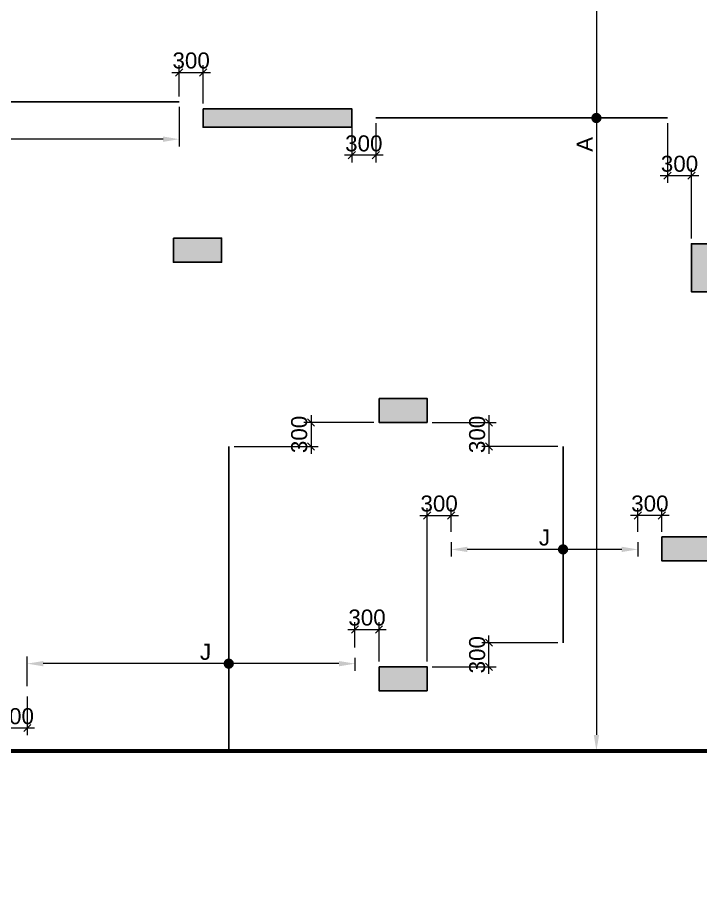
# Model space of a CAD drawing. Header units: millimetres. Extents: x 1123469 to 1883119, y -126924 to 196924.
# Drawn here: x 1605935 to 1614465, y 137773 to 148552 of the extents above; entities that cross this region are included whole.
import ezdxf

# ---------------------------------------------------------------- set-up
doc = ezdxf.new("R2010")
doc.units = ezdxf.units.MM
doc.header["$LTSCALE"] = 500
doc.header["$MEASUREMENT"] = 0
doc.header["$PDMODE"] = 34
doc.linetypes.add('CONTINOUS', pattern=[0])
doc.layers.get('Defpoints').update_dxf_attribs({"lineweight": 0})
for name, color, linetype in [('COL. DIM', 3, 'Continuous'), ('reinf.', 4, 'Continuous'), ('TOWER AREA COLUMN.', 6, 'Continuous')]:
    doc.layers.add(name, color=color, linetype=linetype)
for name, color, linetype, lineweight in [('CUT OUT', 1, 'Continuous', 13), ('dim-M', 1, 'Continuous', 15), ('FOOTING', 1, 'Continuous', 15), ('S - SUNK', 251, 'Continuous', 0), ('TOWER COL HATCH', 253, 'Continuous', 20)]:
    doc.layers.add(name, color=color, linetype=linetype, lineweight=lineweight)
doc.styles.add('3mm', font='arial.ttf')
doc.dimstyles.new('PARAMVEER', dxfattribs={"dimtxt": 200, "dimasz": 100, "dimexe": 0, "dimexo": 25, "dimgap": 10, "dimtad": 1, "dimdec": 0, "dimrnd": 5, "dimzin": 0, "dimdsep": 46, "dimtxsty": '3mm', "dimblk": 'OBLIQUE', "dimcen": 0.09, "dimdle": 75, "dimclrd": 1, "dimclre": 1, "dimclrt": 3, "dimadec": 0, "dimazin": 0, "dimtfac": 1, "dimtdec": 0, "dimtmove": 1, "dimatfit": 3, "dimfxl": 100, "dimtolj": 1, "dimtzin": 0, "dimlwd": 18, "dimlwe": 5, "dimarcsym": 0})

# ---------------------------------------------------------------- blocks, each defined once
blk = doc.blocks.new('3tgra')
at = {"layer": 'TOWER COL HATCH'}
h = blk.add_hatch(color=253, dxfattribs=at)
h.dxf.hatch_style = 1
h.paths.add_polyline_path([(1397626, 84387), (1395771, 84387), (1395771, 84157), (1397626, 84157)])
h = blk.add_hatch(color=253, dxfattribs=at)
h.dxf.hatch_style = 1
h.paths.add_polyline_path([(1391231, 82702), (1391531, 82702), (1391531, 82102), (1391231, 82102)])
h = blk.add_hatch(color=253, dxfattribs=at)
h.dxf.hatch_style = 1
h.paths.add_polyline_path([(1397996, 82772), (1397996, 82472), (1397396, 82472), (1397396, 82772)])
h = blk.add_hatch(color=253, dxfattribs=at)
h.dxf.hatch_style = 1
h.paths.add_polyline_path([(1395431, 80772), (1395431, 80472), (1394831, 80472), (1394831, 80772)])
h = blk.add_hatch(color=253, dxfattribs=at)
h.dxf.hatch_style = 1
h.paths.add_polyline_path([(1391901, 79042), (1391901, 78742), (1391301, 78742), (1391301, 79042)])
h = blk.add_hatch(color=253, dxfattribs=at)
h.dxf.hatch_style = 1
h.paths.add_polyline_path([(1395431, 77422), (1395431, 77122), (1394831, 77122), (1394831, 77422)])
at = {"layer": 'TOWER AREA COLUMN.', "color": 4}
for points in [[(1397626, 84387), (1395771, 84387), (1395771, 84157), (1397626, 84157)], [(1391231, 82702), (1391531, 82702), (1391531, 82102), (1391231, 82102)], [(1397996, 82772), (1397996, 82472), (1397396, 82472), (1397396, 82772)], [(1395431, 80772), (1395431, 80472), (1394831, 80472), (1394831, 80772)], [(1391901, 79042), (1391901, 78742), (1391301, 78742), (1391301, 79042)], [(1395431, 77422), (1395431, 77122), (1394831, 77122), (1394831, 77422)]]:
    blk.add_lwpolyline(points, close=True, dxfattribs=at)
blk = doc.blocks.new('_Oblique')
at = {"color": 0, "linetype": 'ByBlock', "lineweight": -2}
blk.add_line((-0.5, -0.5), (0.5, 0.5), dxfattribs=at)
blk = doc.blocks.new('*D1115')
at = {"layer": 'COL. DIM', "color": 1, "linetype": 'CONTINOUS', "lineweight": 5, "ltscale": 10, "transparency": 16777216}
for p, q in [((1614050, 147229), (1614050, 146485)), ((1614350, 145789), (1614350, 146665))]:
    blk.add_line(p, q, dxfattribs=at)
at = {"layer": 'COL. DIM', "color": 1, "lineweight": 18, "ltscale": 10, "transparency": 16777216}
blk.add_line((1613960, 146575), (1614440, 146575), dxfattribs=at)
at = {"layer": 'Defpoints', "color": 0, "ltscale": 10, "transparency": 16777216}
for p in [(1614050, 147294), (1614350, 146575), (1614350, 145724)]:
    blk.add_point(p, dxfattribs=at)
at = {"layer": 'COL. DIM', "color": 1, "lineweight": 18, "ltscale": 10, "transparency": 16777216, "xscale": 90, "yscale": 90, "zscale": 90, "rotation": 180}
blk.add_blockref('_Oblique', (1614050, 146575), dxfattribs=at)
at = {"layer": 'COL. DIM', "color": 1, "lineweight": 18, "ltscale": 10, "transparency": 16777216, "xscale": 90, "yscale": 90, "zscale": 90}
blk.add_blockref('_Oblique', (1614350, 146575), dxfattribs=at)
at = {"layer": 'COL. DIM', "color": 3, "ltscale": 10, "transparency": 16777216, "insert": (1614200, 146722), "char_height": 200, "attachment_point": 5, "style": '3mm'}
blk.add_mtext('\\A1;300', dxfattribs=at)
blk = doc.blocks.new('*D1116')
at = {"layer": 'COL. DIM', "color": 1, "linetype": 'CONTINOUS', "lineweight": 5, "ltscale": 10, "transparency": 16777216}
for p, q in [((1612886, 155194), (1613253, 155194)), ((1613375, 139394), (1613073, 139394))]:
    blk.add_line(p, q, dxfattribs=at)
at = {"layer": 'COL. DIM', "color": 1, "lineweight": 18, "ltscale": 10, "transparency": 16777216}
blk.add_line((1613163, 154994), (1613163, 139594), dxfattribs=at)
at = {"layer": 'COL. DIM', "color": 1, "ltscale": 10, "transparency": 16777216}
for points in [[(1613130, 154994), (1613197, 154994), (1613163, 155194)], [(1613130, 139594), (1613197, 139594), (1613163, 139394)]]:
    blk.add_solid(points, dxfattribs=at)
at = {"layer": 'Defpoints', "color": 0, "ltscale": 10, "transparency": 16777216}
for p in [(1612821, 155194), (1613163, 139394), (1613440, 139394)]:
    blk.add_point(p, dxfattribs=at)
at = {"layer": 'COL. DIM', "color": 3, "ltscale": 10, "transparency": 16777216, "insert": (1613018, 146965), "char_height": 200, "attachment_point": 5, "rotation": 90, "style": '3mm'}
blk.add_mtext('\\A1;A', dxfattribs=at)
blk = doc.blocks.new('*D1117')
at = {"layer": 'COL. DIM', "color": 1, "linetype": 'CONTINOUS', "lineweight": 5, "ltscale": 10, "transparency": 16777216}
for p, q in [((1610110, 147229), (1610110, 146739)), ((1610410, 147229), (1610410, 146739))]:
    blk.add_line(p, q, dxfattribs=at)
at = {"layer": 'COL. DIM', "color": 1, "lineweight": 18, "ltscale": 10, "transparency": 16777216}
blk.add_line((1610500, 146829), (1610020, 146829), dxfattribs=at)
at = {"layer": 'Defpoints', "color": 0, "ltscale": 10, "transparency": 16777216}
for p in [(1610110, 147294), (1610410, 147294), (1610110, 146829)]:
    blk.add_point(p, dxfattribs=at)
at = {"layer": 'COL. DIM', "color": 1, "lineweight": 18, "ltscale": 10, "transparency": 16777216, "xscale": 90, "yscale": 90, "zscale": 90, "rotation": 180}
blk.add_blockref('_Oblique', (1610110, 146829), dxfattribs=at)
at = {"layer": 'COL. DIM', "color": 1, "lineweight": 18, "ltscale": 10, "transparency": 16777216, "xscale": 90, "yscale": 90, "zscale": 90}
blk.add_blockref('_Oblique', (1610410, 146829), dxfattribs=at)
at = {"layer": 'COL. DIM', "color": 3, "ltscale": 10, "transparency": 16777216, "insert": (1610260, 146976), "char_height": 200, "attachment_point": 5, "style": '3mm'}
blk.add_mtext('\\A1;300', dxfattribs=at)
blk = doc.blocks.new('*D1122')
at = {"layer": 'COL. DIM', "color": 1, "linetype": 'CONTINOUS', "lineweight": 5, "ltscale": 10, "transparency": 16777216}
for p, q in [((1607955, 147562), (1607955, 147953)), ((1608255, 147474), (1608255, 147953))]:
    blk.add_line(p, q, dxfattribs=at)
at = {"layer": 'COL. DIM', "color": 1, "lineweight": 18, "ltscale": 10, "transparency": 16777216}
blk.add_line((1607865, 147863), (1608345, 147863), dxfattribs=at)
at = {"layer": 'Defpoints', "color": 0, "ltscale": 10, "transparency": 16777216}
for p in [(1608255, 147863), (1607955, 147497), (1608255, 147409)]:
    blk.add_point(p, dxfattribs=at)
at = {"layer": 'COL. DIM', "color": 1, "lineweight": 18, "ltscale": 10, "transparency": 16777216, "xscale": 90, "yscale": 90, "zscale": 90, "rotation": 180}
blk.add_blockref('_Oblique', (1607955, 147863), dxfattribs=at)
at = {"layer": 'COL. DIM', "color": 1, "lineweight": 18, "ltscale": 10, "transparency": 16777216, "xscale": 90, "yscale": 90, "zscale": 90}
blk.add_blockref('_Oblique', (1608255, 147863), dxfattribs=at)
at = {"layer": 'COL. DIM', "color": 3, "ltscale": 10, "transparency": 16777216, "insert": (1608105, 148011), "char_height": 200, "attachment_point": 5, "style": '3mm'}
blk.add_mtext('\\A1;300', dxfattribs=at)
blk = doc.blocks.new('*D1127')
at = {"layer": 'COL. DIM', "color": 1, "linetype": 'CONTINOUS', "lineweight": 5, "ltscale": 10, "transparency": 16777216}
for p, q in [((1610150, 140686), (1610150, 140999)), ((1610450, 140509), (1610450, 140999))]:
    blk.add_line(p, q, dxfattribs=at)
at = {"layer": 'COL. DIM', "color": 1, "lineweight": 18, "ltscale": 10, "transparency": 16777216}
blk.add_line((1610060, 140909), (1610540, 140909), dxfattribs=at)
at = {"layer": 'Defpoints', "color": 0, "ltscale": 10, "transparency": 16777216}
for p in [(1610450, 140909), (1610150, 140621), (1610450, 140444)]:
    blk.add_point(p, dxfattribs=at)
at = {"layer": 'COL. DIM', "color": 1, "lineweight": 18, "ltscale": 10, "transparency": 16777216, "xscale": 90, "yscale": 90, "zscale": 90, "rotation": 180}
blk.add_blockref('_Oblique', (1610150, 140909), dxfattribs=at)
at = {"layer": 'COL. DIM', "color": 1, "lineweight": 18, "ltscale": 10, "transparency": 16777216, "xscale": 90, "yscale": 90, "zscale": 90}
blk.add_blockref('_Oblique', (1610450, 140909), dxfattribs=at)
at = {"layer": 'COL. DIM', "color": 3, "ltscale": 10, "transparency": 16777216, "insert": (1610300, 141057), "char_height": 200, "attachment_point": 5, "style": '3mm'}
blk.add_mtext('\\A1;300', dxfattribs=at)
blk = doc.blocks.new('*D1128')
at = {"layer": 'COL. DIM', "color": 1, "linetype": 'CONTINOUS', "lineweight": 5, "ltscale": 10, "transparency": 16777216}
for p, q in [((1605760, 140079), (1605760, 139589)), ((1606060, 140072), (1606060, 139589))]:
    blk.add_line(p, q, dxfattribs=at)
at = {"layer": 'COL. DIM', "color": 1, "lineweight": 18, "ltscale": 10, "transparency": 16777216}
blk.add_line((1606150, 139679), (1605670, 139679), dxfattribs=at)
at = {"layer": 'Defpoints', "color": 0, "ltscale": 10, "transparency": 16777216}
for p in [(1605760, 140144), (1606060, 140137), (1605760, 139679)]:
    blk.add_point(p, dxfattribs=at)
at = {"layer": 'COL. DIM', "color": 1, "lineweight": 18, "ltscale": 10, "transparency": 16777216, "xscale": 90, "yscale": 90, "zscale": 90, "rotation": 180}
blk.add_blockref('_Oblique', (1605760, 139679), dxfattribs=at)
at = {"layer": 'COL. DIM', "color": 1, "lineweight": 18, "ltscale": 10, "transparency": 16777216, "xscale": 90, "yscale": 90, "zscale": 90}
blk.add_blockref('_Oblique', (1606060, 139679), dxfattribs=at)
at = {"layer": 'COL. DIM', "color": 3, "ltscale": 10, "transparency": 16777216, "insert": (1605910, 139826), "char_height": 200, "attachment_point": 5, "style": '3mm'}
blk.add_mtext('\\A1;300', dxfattribs=at)
blk = doc.blocks.new('*D1192')
at = {"layer": 'COL. DIM', "color": 1, "linetype": 'CONTINOUS', "lineweight": 5, "ltscale": 10, "transparency": 16777216}
for p, q in [((1606060, 140202), (1606060, 140573)), ((1610150, 140556), (1610150, 140393))]:
    blk.add_line(p, q, dxfattribs=at)
at = {"layer": 'COL. DIM', "color": 1, "lineweight": 18, "ltscale": 10, "transparency": 16777216}
blk.add_line((1609950, 140483), (1606260, 140483), dxfattribs=at)
at = {"layer": 'COL. DIM', "color": 1, "ltscale": 10, "transparency": 16777216}
for points in [[(1606260, 140516), (1606260, 140449), (1606060, 140483)], [(1609950, 140516), (1609950, 140449), (1610150, 140483)]]:
    blk.add_solid(points, dxfattribs=at)
at = {"layer": 'Defpoints', "color": 0, "ltscale": 10, "transparency": 16777216}
for p in [(1610150, 140621), (1606060, 140483), (1606060, 140137)]:
    blk.add_point(p, dxfattribs=at)
at = {"layer": 'COL. DIM', "color": 3, "ltscale": 10, "transparency": 16777216, "insert": (1608285, 140629), "char_height": 200, "attachment_point": 5, "style": '3mm'}
blk.add_mtext('\\A1;J', dxfattribs=at)
blk = doc.blocks.new('*D1201')
at = {"layer": 'COL. DIM', "color": 1, "linetype": 'CONTINOUS', "lineweight": 5, "ltscale": 10, "transparency": 16777216}
for p, q in [((1602425, 147432), (1602425, 146940)), ((1607955, 147432), (1607955, 146940))]:
    blk.add_line(p, q, dxfattribs=at)
at = {"layer": 'COL. DIM', "color": 1, "lineweight": 18, "ltscale": 10, "transparency": 16777216}
blk.add_line((1607755, 147030), (1602625, 147030), dxfattribs=at)
at = {"layer": 'COL. DIM', "color": 1, "ltscale": 10, "transparency": 16777216}
for points in [[(1602625, 147063), (1602625, 146996), (1602425, 147030)], [(1607755, 147063), (1607755, 146996), (1607955, 147030)]]:
    blk.add_solid(points, dxfattribs=at)
at = {"layer": 'Defpoints', "color": 0, "ltscale": 10, "transparency": 16777216}
for p in [(1602425, 147497), (1607955, 147497), (1602425, 147030)]:
    blk.add_point(p, dxfattribs=at)
at = {"layer": 'COL. DIM', "color": 3, "ltscale": 10, "transparency": 16777216, "insert": (1605552, 147176), "char_height": 200, "attachment_point": 5, "style": '3mm'}
blk.add_mtext('\\A1;J', dxfattribs=at)
blk = doc.blocks.new('*D1225')
at = {"layer": 'COL. DIM', "color": 1, "lineweight": 18, "ltscale": 10, "transparency": 16777216}
blk.add_line((1609601, 143584), (1609601, 143104), dxfattribs=at)
at = {"layer": 'COL. DIM', "color": 1, "linetype": 'CONTINOUS', "lineweight": 5, "ltscale": 10, "transparency": 16777216}
for p, q in [((1610385, 143494), (1609511, 143494)), ((1608640, 143194), (1609691, 143194))]:
    blk.add_line(p, q, dxfattribs=at)
at = {"layer": 'Defpoints', "color": 0, "ltscale": 10, "transparency": 16777216}
for p in [(1610450, 143494), (1608575, 143194), (1609601, 143194)]:
    blk.add_point(p, dxfattribs=at)
at = {"layer": 'COL. DIM', "color": 1, "lineweight": 18, "ltscale": 10, "transparency": 16777216, "xscale": 90, "yscale": 90, "zscale": 90}
for p, rotation in [((1609601, 143494), 90), ((1609601, 143194), 270)]:
    blk.add_blockref('_Oblique', p, dxfattribs=dict(at, rotation=rotation))
at = {"layer": 'COL. DIM', "color": 3, "ltscale": 10, "transparency": 16777216, "insert": (1609454, 143344), "char_height": 200, "attachment_point": 5, "rotation": 90, "style": '3mm'}
blk.add_mtext('\\A1;300', dxfattribs=at)
blk = doc.blocks.new('*D1247')
at = {"layer": 'COL. DIM', "color": 1, "lineweight": 18, "ltscale": 10, "transparency": 16777216}
blk.add_line((1611822, 140354), (1611822, 140834), dxfattribs=at)
at = {"layer": 'COL. DIM', "color": 1, "linetype": 'CONTINOUS', "lineweight": 5, "ltscale": 10, "transparency": 16777216}
for p, q in [((1612682, 140744), (1611732, 140744)), ((1611115, 140444), (1611912, 140444))]:
    blk.add_line(p, q, dxfattribs=at)
at = {"layer": 'Defpoints', "color": 0, "ltscale": 10, "transparency": 16777216}
for p in [(1611822, 140744), (1612747, 140744), (1611050, 140444)]:
    blk.add_point(p, dxfattribs=at)
at = {"layer": 'COL. DIM', "color": 1, "lineweight": 18, "ltscale": 10, "transparency": 16777216, "xscale": 90, "yscale": 90, "zscale": 90}
for p, rotation in [((1611822, 140744), 90), ((1611822, 140444), 270)]:
    blk.add_blockref('_Oblique', p, dxfattribs=dict(at, rotation=rotation))
at = {"layer": 'COL. DIM', "color": 3, "ltscale": 10, "transparency": 16777216, "insert": (1611675, 140594), "char_height": 200, "attachment_point": 5, "rotation": 90, "style": '3mm'}
blk.add_mtext('\\A1;300', dxfattribs=at)
blk = doc.blocks.new('*D1248')
at = {"layer": 'COL. DIM', "color": 1, "lineweight": 18, "ltscale": 10, "transparency": 16777216}
blk.add_line((1611822, 143584), (1611822, 143104), dxfattribs=at)
at = {"layer": 'COL. DIM', "color": 1, "linetype": 'CONTINOUS', "lineweight": 5, "ltscale": 10, "transparency": 16777216}
for p, q in [((1611115, 143494), (1611912, 143494)), ((1612682, 143194), (1611732, 143194))]:
    blk.add_line(p, q, dxfattribs=at)
at = {"layer": 'Defpoints', "color": 0, "ltscale": 10, "transparency": 16777216}
for p in [(1611050, 143494), (1611822, 143194), (1612747, 143194)]:
    blk.add_point(p, dxfattribs=at)
at = {"layer": 'COL. DIM', "color": 1, "lineweight": 18, "ltscale": 10, "transparency": 16777216, "xscale": 90, "yscale": 90, "zscale": 90}
for p, rotation in [((1611822, 143494), 90), ((1611822, 143194), 270)]:
    blk.add_blockref('_Oblique', p, dxfattribs=dict(at, rotation=rotation))
at = {"layer": 'COL. DIM', "color": 3, "ltscale": 10, "transparency": 16777216, "insert": (1611675, 143344), "char_height": 200, "attachment_point": 5, "rotation": 90, "style": '3mm'}
blk.add_mtext('\\A1;300', dxfattribs=at)
blk = doc.blocks.new('*D1249')
at = {"layer": 'COL. DIM', "color": 1, "linetype": 'CONTINOUS', "lineweight": 5, "ltscale": 10, "transparency": 16777216}
for p, q in [((1613680, 142129), (1613680, 142423)), ((1613980, 142129), (1613980, 142423))]:
    blk.add_line(p, q, dxfattribs=at)
at = {"layer": 'COL. DIM', "color": 1, "lineweight": 18, "ltscale": 10, "transparency": 16777216}
blk.add_line((1614070, 142333), (1613590, 142333), dxfattribs=at)
at = {"layer": 'Defpoints', "color": 0, "ltscale": 10, "transparency": 16777216}
for p in [(1613680, 142333), (1613680, 142064), (1613980, 142064)]:
    blk.add_point(p, dxfattribs=at)
at = {"layer": 'COL. DIM', "color": 1, "lineweight": 18, "ltscale": 10, "transparency": 16777216, "xscale": 90, "yscale": 90, "zscale": 90, "rotation": 180}
blk.add_blockref('_Oblique', (1613680, 142333), dxfattribs=at)
at = {"layer": 'COL. DIM', "color": 1, "lineweight": 18, "ltscale": 10, "transparency": 16777216, "xscale": 90, "yscale": 90, "zscale": 90}
blk.add_blockref('_Oblique', (1613980, 142333), dxfattribs=at)
at = {"layer": 'COL. DIM', "color": 3, "ltscale": 10, "transparency": 16777216, "insert": (1613830, 142480), "char_height": 200, "attachment_point": 5, "style": '3mm'}
blk.add_mtext('\\A1;300', dxfattribs=at)
blk = doc.blocks.new('*D1250')
at = {"layer": 'COL. DIM', "color": 1, "linetype": 'CONTINOUS', "lineweight": 5, "ltscale": 10, "transparency": 16777216}
for p, q in [((1611050, 140509), (1611050, 142423)), ((1611350, 142129), (1611350, 142423))]:
    blk.add_line(p, q, dxfattribs=at)
at = {"layer": 'COL. DIM', "color": 1, "lineweight": 18, "ltscale": 10, "transparency": 16777216}
blk.add_line((1610960, 142333), (1611440, 142333), dxfattribs=at)
at = {"layer": 'Defpoints', "color": 0, "ltscale": 10, "transparency": 16777216}
for p in [(1611350, 142333), (1611350, 142064), (1611050, 140444)]:
    blk.add_point(p, dxfattribs=at)
at = {"layer": 'COL. DIM', "color": 1, "lineweight": 18, "ltscale": 10, "transparency": 16777216, "xscale": 90, "yscale": 90, "zscale": 90, "rotation": 180}
blk.add_blockref('_Oblique', (1611050, 142333), dxfattribs=at)
at = {"layer": 'COL. DIM', "color": 1, "lineweight": 18, "ltscale": 10, "transparency": 16777216, "xscale": 90, "yscale": 90, "zscale": 90}
blk.add_blockref('_Oblique', (1611350, 142333), dxfattribs=at)
at = {"layer": 'COL. DIM', "color": 3, "ltscale": 10, "transparency": 16777216, "insert": (1611200, 142480), "char_height": 200, "attachment_point": 5, "style": '3mm'}
blk.add_mtext('\\A1;300', dxfattribs=at)
blk = doc.blocks.new('*D1251')
at = {"layer": 'COL. DIM', "color": 1, "linetype": 'CONTINOUS', "lineweight": 5, "ltscale": 10, "transparency": 16777216}
for p, q in [((1611350, 141999), (1611350, 141819)), ((1613680, 141999), (1613680, 141819))]:
    blk.add_line(p, q, dxfattribs=at)
at = {"layer": 'COL. DIM', "color": 1, "lineweight": 18, "ltscale": 10, "transparency": 16777216}
blk.add_line((1613480, 141909), (1611550, 141909), dxfattribs=at)
at = {"layer": 'COL. DIM', "color": 1, "ltscale": 10, "transparency": 16777216}
for points in [[(1611550, 141942), (1611550, 141876), (1611350, 141909)], [(1613480, 141942), (1613480, 141876), (1613680, 141909)]]:
    blk.add_solid(points, dxfattribs=at)
at = {"layer": 'Defpoints', "color": 0, "ltscale": 10, "transparency": 16777216}
for p in [(1611350, 142064), (1613680, 142064), (1611350, 141909)]:
    blk.add_point(p, dxfattribs=at)
at = {"layer": 'COL. DIM', "color": 3, "ltscale": 10, "transparency": 16777216, "insert": (1612515, 142056), "char_height": 200, "attachment_point": 5, "style": '3mm'}
blk.add_mtext('\\A1;J', dxfattribs=at)
blk = doc.blocks.new('*D2624')
at = {"layer": 'COL. DIM', "color": 1, "linetype": 'CONTINOUS', "lineweight": 5, "ltscale": 10, "transparency": 16777216}
for p, q in [((1726903, 142855), (1726903, 142349)), ((1727203, 141672), (1727203, 142529))]:
    blk.add_line(p, q, dxfattribs=at)
at = {"layer": 'COL. DIM', "color": 1, "lineweight": 18, "ltscale": 10, "transparency": 16777216}
blk.add_line((1726813, 142439), (1727293, 142439), dxfattribs=at)
at = {"layer": 'Defpoints', "color": 0, "ltscale": 10, "transparency": 16777216}
for p in [(1726903, 142920), (1727203, 142439), (1727203, 141607), (1405056, 139394), (1364891, 126979), (1364891, 124333)]:
    blk.add_point(p, dxfattribs=at)
at = {"layer": 'S - SUNK', "color": 1, "lineweight": 18, "ltscale": 10, "transparency": 16777216}
blk.add_line((1405131, 124333), (1364816, 124333), dxfattribs=at)
at = {"layer": 'S - SUNK', "color": 1, "lineweight": 5, "ltscale": 10, "transparency": 16777216}
for p, q in [((1364891, 124333), (1364891, 124333)), ((1405056, 124333), (1405056, 124333))]:
    blk.add_line(p, q, dxfattribs=at)
at = {"layer": 'COL. DIM', "color": 1, "lineweight": 18, "ltscale": 10, "transparency": 16777216, "xscale": 90, "yscale": 90, "zscale": 90, "rotation": 180}
blk.add_blockref('_Oblique', (1726903, 142439), dxfattribs=at)
at = {"layer": 'COL. DIM', "color": 1, "lineweight": 18, "ltscale": 10, "transparency": 16777216, "xscale": 90, "yscale": 90, "zscale": 90}
blk.add_blockref('_Oblique', (1727203, 142439), dxfattribs=at)
at = {"layer": 'S - SUNK', "color": 1, "lineweight": 18, "ltscale": 10, "transparency": 16777216, "xscale": 100, "yscale": 100, "zscale": 100, "rotation": 180}
blk.add_blockref('_Oblique', (1364891, 124333), dxfattribs=at)
at = {"layer": 'S - SUNK', "color": 1, "lineweight": 18, "ltscale": 10, "transparency": 16777216, "xscale": 100, "yscale": 100, "zscale": 100}
blk.add_blockref('_Oblique', (1405056, 124333), dxfattribs=at)
at = {"layer": 'COL. DIM', "color": 3, "ltscale": 10, "transparency": 16777216, "insert": (1727053, 142587), "char_height": 200, "attachment_point": 5, "style": '3mm'}
blk.add_mtext('\\A1;300', dxfattribs=at)
at = {"layer": 'S - SUNK', "color": 3, "ltscale": 10, "transparency": 16777216, "insert": (1384973, 124445), "char_height": 200, "attachment_point": 5, "style": '3mm'}
blk.add_mtext('\\A1;40165', dxfattribs=at)
blk = doc.blocks.new('*D2625')
at = {"layer": 'COL. DIM', "color": 1, "lineweight": 18, "ltscale": 10, "transparency": 16777216}
blk.add_line((1725456, 141997), (1725456, 141517), dxfattribs=at)
at = {"layer": 'COL. DIM', "color": 1, "linetype": 'CONTINOUS', "lineweight": 5, "ltscale": 10, "transparency": 16777216}
for p, q in [((1725012, 141907), (1725546, 141907)), ((1724393, 141607), (1725546, 141607))]:
    blk.add_line(p, q, dxfattribs=at)
at = {"layer": 'Defpoints', "color": 0, "ltscale": 10, "transparency": 16777216}
for p in [(1358872, 158914), (1431761, 158914), (1724947, 141907), (1724328, 141607), (1725456, 141607), (1442851, 126979)]:
    blk.add_point(p, dxfattribs=at)
at = {"layer": 'S - SUNK', "color": 1, "lineweight": 18, "ltscale": 10, "transparency": 16777216}
blk.add_line((1358872, 126904), (1358872, 158989), dxfattribs=at)
at = {"layer": 'S - SUNK', "color": 1, "lineweight": 5, "ltscale": 10, "transparency": 16777216}
for p, q in [((1358872, 158914), (1358872, 158914)), ((1358872, 126979), (1358872, 126979))]:
    blk.add_line(p, q, dxfattribs=at)
at = {"layer": 'COL. DIM', "color": 1, "lineweight": 18, "ltscale": 10, "transparency": 16777216, "xscale": 90, "yscale": 90, "zscale": 90}
for p, rotation in [((1725456, 141907), 90), ((1725456, 141607), 270)]:
    blk.add_blockref('_Oblique', p, dxfattribs=dict(at, rotation=rotation))
at = {"layer": 'S - SUNK', "color": 1, "lineweight": 18, "ltscale": 10, "transparency": 16777216, "xscale": 100, "yscale": 100, "zscale": 100}
for p, rotation in [((1358872, 158914), 90), ((1358872, 126979), 270)]:
    blk.add_blockref('_Oblique', p, dxfattribs=dict(at, rotation=rotation))
at = {"layer": 'COL. DIM', "color": 3, "ltscale": 10, "transparency": 16777216, "insert": (1725308, 141757), "char_height": 200, "attachment_point": 5, "rotation": 90, "style": '3mm'}
blk.add_mtext('\\A1;300', dxfattribs=at)
at = {"layer": 'S - SUNK', "color": 3, "ltscale": 10, "transparency": 16777216, "insert": (1358760, 142947), "char_height": 200, "attachment_point": 5, "rotation": 90, "style": '3mm'}
blk.add_mtext('\\A1;31935', dxfattribs=at)
blk = doc.blocks.new('*D2626')
at = {"layer": 'COL. DIM', "color": 1, "linetype": 'CONTINOUS', "lineweight": 5, "ltscale": 10, "transparency": 16777216}
for p, q in [((1716298, 143802), (1716298, 143376)), ((1716598, 143872), (1716598, 143376))]:
    blk.add_line(p, q, dxfattribs=at)
at = {"layer": 'COL. DIM', "color": 1, "lineweight": 18, "ltscale": 10, "transparency": 16777216}
for p, q in [((1716688, 143466), (1716208, 143466)), ((1717247, 143466), (1716598, 143466))]:
    blk.add_line(p, q, dxfattribs=at)
at = {"layer": 'Defpoints', "color": 0, "ltscale": 10, "transparency": 16777216}
for p in [(1716598, 143937), (1716298, 143867), (1716298, 143466), (1390781, 139394), (1405056, 139394), (1405056, 138201)]:
    blk.add_point(p, dxfattribs=at)
at = {"layer": 'S - SUNK', "color": 1, "lineweight": 18, "ltscale": 10, "transparency": 16777216}
blk.add_line((1390706, 138201), (1405131, 138201), dxfattribs=at)
at = {"layer": 'S - SUNK', "color": 1, "lineweight": 5, "ltscale": 10, "transparency": 16777216}
for p, q in [((1390781, 138201), (1390781, 138201)), ((1405056, 138201), (1405056, 138201))]:
    blk.add_line(p, q, dxfattribs=at)
at = {"layer": 'COL. DIM', "color": 1, "lineweight": 18, "ltscale": 10, "transparency": 16777216, "xscale": 90, "yscale": 90, "zscale": 90, "rotation": 180}
blk.add_blockref('_Oblique', (1716298, 143466), dxfattribs=at)
at = {"layer": 'COL. DIM', "color": 1, "lineweight": 18, "ltscale": 10, "transparency": 16777216, "xscale": 90, "yscale": 90, "zscale": 90}
blk.add_blockref('_Oblique', (1716598, 143466), dxfattribs=at)
at = {"layer": 'S - SUNK', "color": 1, "lineweight": 18, "ltscale": 10, "transparency": 16777216, "xscale": 100, "yscale": 100, "zscale": 100, "rotation": 180}
blk.add_blockref('_Oblique', (1390781, 138201), dxfattribs=at)
at = {"layer": 'S - SUNK', "color": 1, "lineweight": 18, "ltscale": 10, "transparency": 16777216, "xscale": 100, "yscale": 100, "zscale": 100}
blk.add_blockref('_Oblique', (1405056, 138201), dxfattribs=at)
at = {"layer": 'COL. DIM', "color": 3, "ltscale": 10, "transparency": 16777216, "insert": (1716981, 143613), "char_height": 200, "attachment_point": 5, "style": '3mm'}
blk.add_mtext('\\A1;300', dxfattribs=at)
at = {"layer": 'S - SUNK', "color": 3, "ltscale": 10, "transparency": 16777216, "insert": (1397918, 138313), "char_height": 200, "attachment_point": 5, "style": '3mm'}
blk.add_mtext('\\A1;14275', dxfattribs=at)
blk = doc.blocks.new('*D3556')
at = {"layer": 'COL. DIM', "color": 1, "lineweight": 18, "ltscale": 10, "transparency": 16777216}
blk.add_line((1817174, 134748), (1817174, 133598), dxfattribs=at)
at = {"layer": 'COL. DIM', "color": 1, "linetype": 'CONTINOUS', "lineweight": 5, "ltscale": 10, "transparency": 16777216}
for p, q in [((1817864, 134658), (1817084, 134658)), ((1816402, 133688), (1817264, 133688))]:
    blk.add_line(p, q, dxfattribs=at)
at = {"layer": 'Defpoints', "color": 0, "ltscale": 10, "transparency": 16777216}
for p in [(1417088, 156599), (1417241, 156599), (1417241, 155194), (1817929, 134658), (1816337, 133688), (1817174, 133688)]:
    blk.add_point(p, dxfattribs=at)
at = {"layer": 'S - SUNK', "color": 1, "lineweight": 18, "ltscale": 10, "transparency": 16777216}
blk.add_line((1417088, 155119), (1417088, 156674), dxfattribs=at)
at = {"layer": 'S - SUNK', "color": 1, "lineweight": 5, "ltscale": 10, "transparency": 16777216}
for p, q in [((1417088, 156599), (1417088, 156599)), ((1417088, 155194), (1417088, 155194))]:
    blk.add_line(p, q, dxfattribs=at)
at = {"layer": 'COL. DIM', "color": 1, "lineweight": 18, "ltscale": 10, "transparency": 16777216, "xscale": 90, "yscale": 90, "zscale": 90}
for p, rotation in [((1817174, 134658), 90), ((1817174, 133688), 270)]:
    blk.add_blockref('_Oblique', p, dxfattribs=dict(at, rotation=rotation))
at = {"layer": 'S - SUNK', "color": 1, "lineweight": 18, "ltscale": 10, "transparency": 16777216, "xscale": 100, "yscale": 100, "zscale": 100}
for p, rotation in [((1417088, 156599), 90), ((1417088, 155194), 270)]:
    blk.add_blockref('_Oblique', p, dxfattribs=dict(at, rotation=rotation))
at = {"layer": 'COL. DIM', "color": 3, "ltscale": 10, "transparency": 16777216, "insert": (1817027, 134173), "char_height": 200, "attachment_point": 5, "rotation": 90, "style": '3mm'}
blk.add_mtext('\\A1;970', dxfattribs=at)
at = {"layer": 'S - SUNK', "color": 3, "ltscale": 10, "transparency": 16777216, "insert": (1416976, 155897), "char_height": 200, "attachment_point": 5, "rotation": 90, "style": '3mm'}
blk.add_mtext('\\A1;1405', dxfattribs=at)

msp = doc.modelspace()

# ---------------------------------------------------------------- linework, layer by layer
at = {"layer": 'dim-M', "color": 4, "ltscale": 10, "const_width": 63.8}
for points in [[(1613195.2, 147294.2, -1), (1613131.4, 147294.2, -1)], [(1612778.5, 141909, 1), (1612714.8, 141909, 1)], [(1608606.5, 140482.6, 1), (1608542.8, 140482.6, 1)]]:
    msp.add_lwpolyline(points, format="xyb", close=True, dxfattribs=at)
at = {"layer": 'FOOTING', "color": 3, "ltscale": 10, "const_width": 50}
msp.add_lwpolyline([(1632435, 126979.3), (1632435, 126464.3), (1623655, 126464.3), (1623655, 126979.3), (1615100, 126979.3), (1615100, 139394.2), (1588920, 139394.2)], dxfattribs=at)
at = {"layer": 'reinf.', "color": 4, "ltscale": 1.4}
for p, q in [((1607955, 147496.6), (1602425, 147496.6)), ((1614050, 147294.2), (1610410, 147294.2)), ((1608574.7, 139394.2), (1608574.7, 143194.2)), ((1612746.7, 140744.2), (1612746.7, 143194.2))]:
    msp.add_line(p, q, dxfattribs=at)

# ---------------------------------------------------------------- block references
at = {"layer": 'CUT OUT', "color": 4, "xscale": -1}
msp.add_blockref('3tgra', (3005880.6, 63022.5), dxfattribs=at)

# ---------------------------------------------------------------- dimensions: what is measured, and where the dimension line sits
at = {"layer": 'COL. DIM', "color": 6, "ltscale": 10}
for base, p1, p2, angle, picture, middle in [((1725455.6, 141607.5), (1724947.2, 141907.5), (1724328.3, 141607.5), 90, '*D2625', (1725455.6, 141757.5)), ((1608255, 147863.4), (1607955, 147496.6), (1608255, 147409.2), 0, '*D1122', (1608105, 147863.4)), ((1610110, 146829), (1610410, 147294.2), (1610110, 147294.2), 180, '*D1117', (1610260, 146829)), ((1614350, 146575), (1614050, 147294.2), (1614350, 145724.2), 0, '*D1115', (1614200, 146575)), ((1716298.3, 143465.6), (1716598.3, 143936.7), (1716298.3, 143867.5), 180, '*D2626', (1716981.5, 143465.6)), ((1609601, 143194.2), (1610450, 143494.2), (1608574.7, 143194.2), 90, '*D1225', (1609601, 143344.2)), ((1611822.3, 143194.2), (1611050, 143494.2), (1612746.7, 143194.2), 90, '*D1248', (1611822.3, 143344.2)), ((1611350, 142332.7), (1611050, 140444.2), (1611350, 142063.6), 0, '*D1250', (1611200, 142332.7)), ((1613680, 142332.7), (1613980, 142064.2), (1613680, 142064.2), 180, '*D1249', (1613830, 142332.7)), ((1610450, 140909.5), (1610150, 140621.1), (1610450, 140444.2), 0, '*D1127', (1610300, 140909.5)), ((1611822.3, 140744.2), (1611050, 140444.2), (1612746.7, 140744.2), 270, '*D1247', (1611822.3, 140594.2)), ((1605760, 139679), (1606060, 140136.7), (1605760, 140144.2), 180, '*D1128', (1605910, 139679))]:
    dim = msp.add_linear_dim(base=base, p1=p1, p2=p2, angle=angle, dimstyle='PARAMVEER', override={"dimasz": 90, "dimexe": 90, "dimexo": 65, "dimgap": 45, "dimpost": '\\X', "dimdle": 90, "dimfxl": 0.18, "dimarcsym": 1}, dxfattribs=at)
    dim.commit()
    dim.dimension.update_dxf_attribs({"geometry": picture, "text_midpoint": middle, "dimtype": 160})
dim = msp.add_linear_dim(base=(1817173.9, 133687.8), p1=(1817928.7, 134657.8), p2=(1816337.2, 133687.8), angle=90, dimstyle='PARAMVEER', override={"dimasz": 90, "dimexe": 90, "dimexo": 65, "dimgap": 45, "dimpost": '\\X', "dimdle": 90, "dimfxl": 0.18, "dimarcsym": 1}, dxfattribs=at)
dim.commit()
dim.dimension.update_dxf_attribs({"geometry": '*D3556', "text_midpoint": (1817026.8, 134172.8)})
for base, p1, p2, angle, text, picture, middle in [((1613163.3, 139394.2), (1612821.1, 155194.2), (1613440.2, 139394.2), 90, 'A', '*D1116', (1613163.3, 146964.8)), ((1602425, 147029.6), (1607955, 147496.6), (1602425, 147496.6), 180, 'J', '*D1201', (1605552, 147029.6)), ((1611350, 141909), (1613680, 142064.2), (1611350, 142063.6), 180, 'J', '*D1251', (1612515, 141909)), ((1606060, 140482.6), (1610150, 140621.1), (1606060, 140136.7), 180, 'J', '*D1192', (1608285, 140482.6))]:
    dim = msp.add_linear_dim(base=base, p1=p1, p2=p2, angle=angle, text=text, dimstyle='PARAMVEER', override={"dimasz": 200, "dimexe": 90, "dimexo": 65, "dimgap": 45, "dimpost": '\\X', "dimsah": 1, "dimdle": 90, "dimfxl": 0.18, "dimarcsym": 1}, dxfattribs=at)
    dim.commit()
    dim.dimension.update_dxf_attribs({"geometry": picture, "text_midpoint": middle, "dimtype": 160})
dim = msp.add_linear_dim(base=(1727203.3, 142439.5), p1=(1726903.3, 142920.3), p2=(1727203.3, 141607.5), dimstyle='PARAMVEER', override={"dimasz": 90, "dimexe": 90, "dimexo": 65, "dimgap": 45, "dimpost": '\\X', "dimdle": 90, "dimfxl": 0.18, "dimarcsym": 1}, dxfattribs=at)
dim.commit()
dim.dimension.update_dxf_attribs({"geometry": '*D2624', "text_midpoint": (1727053.3, 142439.5), "dimtype": 160})
at = {"layer": 'S - SUNK', "color": 4, "ltscale": 10}
for base, p1, p2, picture, middle in [((1358872.1, 158914.1), (1442850.6, 126979.3), (1431760.6, 158914.1), '*D2625', (1358759.9, 142946.7)), ((1417087.7, 156599.2), (1417240.6, 155194.2), (1417240.6, 156599.2), '*D3556', (1416975.6, 155896.7))]:
    dim = msp.add_linear_dim(base=base, p1=p1, p2=p2, angle=90, dimstyle='PARAMVEER', override={"dimpost": '\\X', "dimfxl": 0.15, "dimfxlon": 1, "dimarcsym": 1}, dxfattribs=at)
    dim.commit()
    dim.dimension.update_dxf_attribs({"geometry": picture, "text_midpoint": middle})
for base, p1, p2, picture, middle in [((1405055.6, 138200.6), (1390780.6, 139394.2), (1405055.6, 139394.2), '*D2626', (1397918.1, 138312.7)), ((1364890.6, 124332.9), (1405055.6, 139394.2), (1364890.6, 126979.3), '*D2624', (1384973.1, 124445))]:
    dim = msp.add_linear_dim(base=base, p1=p1, p2=p2, dimstyle='PARAMVEER', override={"dimpost": '\\X', "dimfxl": 0.15, "dimfxlon": 1, "dimarcsym": 1}, dxfattribs=at)
    dim.commit()
    dim.dimension.update_dxf_attribs({"geometry": picture, "text_midpoint": middle})

doc.saveas('drawing.dxf')
